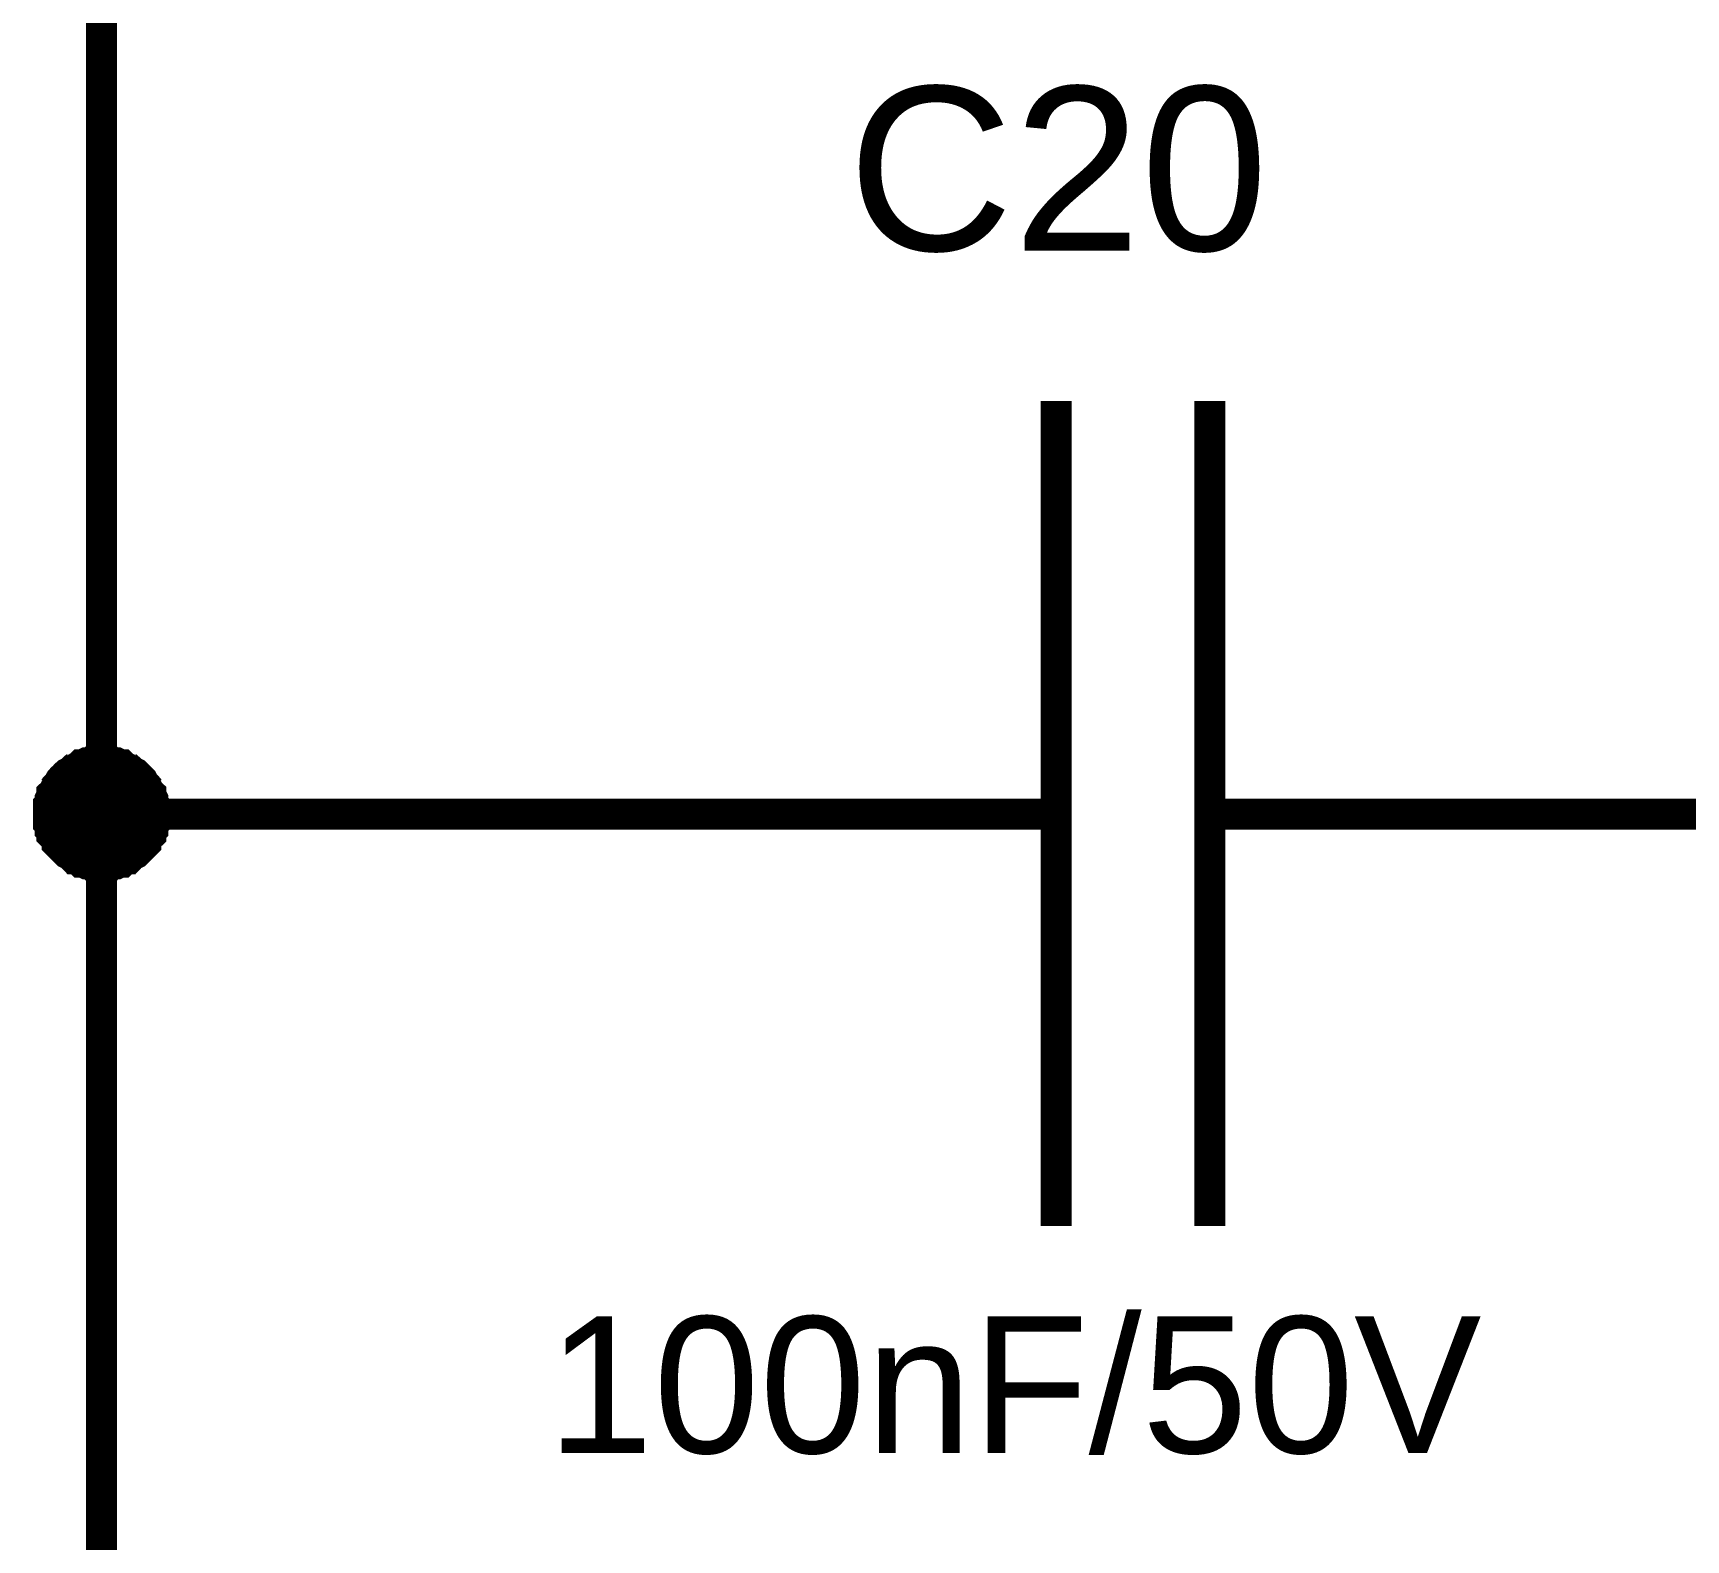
# Model space of a CAD drawing. Header units: millimetres. Extents: x -2024 to 917, y -725 to 13.
# Drawn here: x -1517.27 to -1501.25, y -303.71 to -289.1 of the extents above; entities that cross this region are included whole.
import ezdxf

# ---------------------------------------------------------------- set-up
doc = ezdxf.new("R2010")
doc.units = ezdxf.units.MM
doc.styles.get("Standard").update_dxf_attribs({"font": 'arial.ttf'})

msp = doc.modelspace()

# ---------------------------------------------------------------- linework, layer by layer
at = {"color": 7}
for points, const_width in [([(-1489.117, -329.164), (-1499.114, -329.164), (-1516.608, -329.164), (-1516.608, -309.177), (-1516.608, -296.675), (-1516.608, -281.673), (-1510.352, -281.673)], 0.3), ([(-1507.356, -292.668), (-1507.356, -300.666)], 0.3), ([(-1505.866, -292.668), (-1505.866, -300.666)], 0.3), ([(-1517.121, -296.675), (-1517.121, -296.642), (-1517.121, -296.625), (-1517.121, -296.592), (-1517.105, -296.576), (-1517.105, -296.543), (-1517.105, -296.526), (-1517.088, -296.493), (-1517.088, -296.476), (-1517.071, -296.46), (-1517.055, -296.427), (-1517.038, -296.41), (-1517.038, -296.394), (-1517.022, -296.377), (-1517.005, -296.344), (-1516.989, -296.327), (-1516.972, -296.311), (-1516.956, -296.294), (-1516.939, -296.278), (-1516.906, -296.261), (-1516.889, -296.245), (-1516.873, -296.245), (-1516.856, -296.228), (-1516.823, -296.211), (-1516.807, -296.195), (-1516.79, -296.195), (-1516.757, -296.178), (-1516.74, -296.178), (-1516.707, -296.178), (-1516.691, -296.162), (-1516.658, -296.162), (-1516.641, -296.162), (-1516.608, -296.162)], 0.3), ([(-1517.121, -296.675), (-1517.121, -296.642), (-1517.121, -296.625), (-1517.121, -296.592), (-1517.105, -296.576), (-1517.105, -296.543), (-1517.105, -296.526), (-1517.088, -296.493), (-1517.088, -296.476), (-1517.071, -296.46), (-1517.055, -296.427), (-1517.038, -296.41), (-1517.038, -296.394), (-1517.022, -296.377), (-1517.005, -296.344), (-1516.989, -296.327), (-1516.972, -296.311), (-1516.956, -296.294), (-1516.939, -296.278), (-1516.906, -296.261), (-1516.889, -296.245), (-1516.873, -296.245), (-1516.856, -296.228), (-1516.823, -296.211), (-1516.807, -296.195), (-1516.79, -296.195), (-1516.757, -296.178), (-1516.74, -296.178), (-1516.707, -296.178), (-1516.691, -296.162), (-1516.658, -296.162), (-1516.641, -296.162), (-1516.608, -296.162)], 0.3), ([(-1517.121, -296.675), (-1517.121, -296.642), (-1517.121, -296.625), (-1517.121, -296.592), (-1517.105, -296.576), (-1517.105, -296.543), (-1517.105, -296.526), (-1517.088, -296.493), (-1517.088, -296.476), (-1517.071, -296.46), (-1517.055, -296.427), (-1517.038, -296.41), (-1517.038, -296.394), (-1517.022, -296.377), (-1517.005, -296.344), (-1516.989, -296.327), (-1516.972, -296.311), (-1516.956, -296.294), (-1516.939, -296.278), (-1516.906, -296.261), (-1516.889, -296.245), (-1516.873, -296.245), (-1516.856, -296.228), (-1516.823, -296.211), (-1516.807, -296.195), (-1516.79, -296.195), (-1516.757, -296.178), (-1516.74, -296.178), (-1516.707, -296.178), (-1516.691, -296.162), (-1516.658, -296.162), (-1516.641, -296.162), (-1516.608, -296.162)], 0.3), ([(-1517.121, -296.675), (-1517.121, -296.642), (-1517.121, -296.625), (-1517.121, -296.592), (-1517.105, -296.576), (-1517.105, -296.543), (-1517.105, -296.526), (-1517.088, -296.493), (-1517.088, -296.476), (-1517.071, -296.46), (-1517.055, -296.427), (-1517.038, -296.41), (-1517.038, -296.394), (-1517.022, -296.377), (-1517.005, -296.344), (-1516.989, -296.327), (-1516.972, -296.311), (-1516.956, -296.294), (-1516.939, -296.278), (-1516.906, -296.261), (-1516.889, -296.245), (-1516.873, -296.245), (-1516.856, -296.228), (-1516.823, -296.211), (-1516.807, -296.195), (-1516.79, -296.195), (-1516.757, -296.178), (-1516.74, -296.178), (-1516.707, -296.178), (-1516.691, -296.162), (-1516.658, -296.162), (-1516.641, -296.162), (-1516.608, -296.162)], 0.3), ([(-1516.608, -296.162), (-1516.608, -296.162)], 0.3), ([(-1516.608, -296.162), (-1516.575, -296.162), (-1516.558, -296.162), (-1516.525, -296.162), (-1516.509, -296.178), (-1516.476, -296.178), (-1516.459, -296.178), (-1516.426, -296.195), (-1516.409, -296.195), (-1516.393, -296.211), (-1516.36, -296.228), (-1516.343, -296.245), (-1516.327, -296.245), (-1516.31, -296.261), (-1516.277, -296.278), (-1516.26, -296.294), (-1516.244, -296.311), (-1516.227, -296.327), (-1516.211, -296.344), (-1516.194, -296.377), (-1516.178, -296.394), (-1516.178, -296.41), (-1516.161, -296.427), (-1516.145, -296.46), (-1516.128, -296.476), (-1516.128, -296.493), (-1516.111, -296.526), (-1516.111, -296.543), (-1516.111, -296.576), (-1516.095, -296.592), (-1516.095, -296.625), (-1516.095, -296.642), (-1516.095, -296.675)], 0.3), ([(-1516.608, -296.162), (-1516.608, -296.162)], 0.3), ([(-1516.608, -296.162), (-1516.575, -296.162), (-1516.558, -296.162), (-1516.525, -296.162), (-1516.509, -296.178), (-1516.476, -296.178), (-1516.459, -296.178), (-1516.426, -296.195), (-1516.409, -296.195), (-1516.393, -296.211), (-1516.36, -296.228), (-1516.343, -296.245), (-1516.327, -296.245), (-1516.31, -296.261), (-1516.277, -296.278), (-1516.26, -296.294), (-1516.244, -296.311), (-1516.227, -296.327), (-1516.211, -296.344), (-1516.194, -296.377), (-1516.178, -296.394), (-1516.178, -296.41), (-1516.161, -296.427), (-1516.145, -296.46), (-1516.128, -296.476), (-1516.128, -296.493), (-1516.111, -296.526), (-1516.111, -296.543), (-1516.111, -296.576), (-1516.095, -296.592), (-1516.095, -296.625), (-1516.095, -296.642), (-1516.095, -296.675)], 0.3), ([(-1516.608, -296.162), (-1516.608, -296.162)], 0.3), ([(-1516.608, -296.162), (-1516.575, -296.162), (-1516.558, -296.162), (-1516.525, -296.162), (-1516.509, -296.178), (-1516.476, -296.178), (-1516.459, -296.178), (-1516.426, -296.195), (-1516.409, -296.195), (-1516.393, -296.211), (-1516.36, -296.228), (-1516.343, -296.245), (-1516.327, -296.245), (-1516.31, -296.261), (-1516.277, -296.278), (-1516.26, -296.294), (-1516.244, -296.311), (-1516.227, -296.327), (-1516.211, -296.344), (-1516.194, -296.377), (-1516.178, -296.394), (-1516.178, -296.41), (-1516.161, -296.427), (-1516.145, -296.46), (-1516.128, -296.476), (-1516.128, -296.493), (-1516.111, -296.526), (-1516.111, -296.543), (-1516.111, -296.576), (-1516.095, -296.592), (-1516.095, -296.625), (-1516.095, -296.642), (-1516.095, -296.675)], 0.3), ([(-1516.608, -296.162), (-1516.608, -296.162)], 0.3), ([(-1516.608, -296.162), (-1516.575, -296.162), (-1516.558, -296.162), (-1516.525, -296.162), (-1516.509, -296.178), (-1516.476, -296.178), (-1516.459, -296.178), (-1516.426, -296.195), (-1516.409, -296.195), (-1516.393, -296.211), (-1516.36, -296.228), (-1516.343, -296.245), (-1516.327, -296.245), (-1516.31, -296.261), (-1516.277, -296.278), (-1516.26, -296.294), (-1516.244, -296.311), (-1516.227, -296.327), (-1516.211, -296.344), (-1516.194, -296.377), (-1516.178, -296.394), (-1516.178, -296.41), (-1516.161, -296.427), (-1516.145, -296.46), (-1516.128, -296.476), (-1516.128, -296.493), (-1516.111, -296.526), (-1516.111, -296.543), (-1516.111, -296.576), (-1516.095, -296.592), (-1516.095, -296.625), (-1516.095, -296.642), (-1516.095, -296.675)], 0.3), ([(-1517.121, -296.675), (-1517.121, -296.642), (-1517.121, -296.625), (-1517.121, -296.592), (-1517.105, -296.576), (-1517.105, -296.543), (-1517.105, -296.526), (-1517.088, -296.493), (-1517.088, -296.476), (-1517.071, -296.46), (-1517.055, -296.427), (-1517.038, -296.41), (-1517.038, -296.394), (-1517.022, -296.377), (-1517.005, -296.344), (-1516.989, -296.327), (-1516.972, -296.311), (-1516.956, -296.294), (-1516.939, -296.278), (-1516.906, -296.261), (-1516.889, -296.245), (-1516.873, -296.245), (-1516.856, -296.228), (-1516.823, -296.211), (-1516.807, -296.195), (-1516.79, -296.195), (-1516.757, -296.178), (-1516.74, -296.178), (-1516.707, -296.178), (-1516.691, -296.162), (-1516.658, -296.162), (-1516.641, -296.162), (-1516.608, -296.162)], 0.0991), ([(-1517.121, -296.675), (-1517.121, -296.642), (-1517.121, -296.625), (-1517.121, -296.592), (-1517.105, -296.576), (-1517.105, -296.543), (-1517.105, -296.526), (-1517.088, -296.493), (-1517.088, -296.476), (-1517.071, -296.46), (-1517.055, -296.427), (-1517.038, -296.41), (-1517.038, -296.394), (-1517.022, -296.377), (-1517.005, -296.344), (-1516.989, -296.327), (-1516.972, -296.311), (-1516.956, -296.294), (-1516.939, -296.278), (-1516.906, -296.261), (-1516.889, -296.245), (-1516.873, -296.245), (-1516.856, -296.228), (-1516.823, -296.211), (-1516.807, -296.195), (-1516.79, -296.195), (-1516.757, -296.178), (-1516.74, -296.178), (-1516.707, -296.178), (-1516.691, -296.162), (-1516.658, -296.162), (-1516.641, -296.162), (-1516.608, -296.162)], 0.0991), ([(-1517.121, -296.675), (-1517.121, -296.642), (-1517.121, -296.625), (-1517.121, -296.592), (-1517.105, -296.576), (-1517.105, -296.543), (-1517.105, -296.526), (-1517.088, -296.493), (-1517.088, -296.476), (-1517.071, -296.46), (-1517.055, -296.427), (-1517.038, -296.41), (-1517.038, -296.394), (-1517.022, -296.377), (-1517.005, -296.344), (-1516.989, -296.327), (-1516.972, -296.311), (-1516.956, -296.294), (-1516.939, -296.278), (-1516.906, -296.261), (-1516.889, -296.245), (-1516.873, -296.245), (-1516.856, -296.228), (-1516.823, -296.211), (-1516.807, -296.195), (-1516.79, -296.195), (-1516.757, -296.178), (-1516.74, -296.178), (-1516.707, -296.178), (-1516.691, -296.162), (-1516.658, -296.162), (-1516.641, -296.162), (-1516.608, -296.162)], 0.0991), ([(-1517.121, -296.675), (-1517.121, -296.642), (-1517.121, -296.625), (-1517.121, -296.592), (-1517.105, -296.576), (-1517.105, -296.543), (-1517.105, -296.526), (-1517.088, -296.493), (-1517.088, -296.476), (-1517.071, -296.46), (-1517.055, -296.427), (-1517.038, -296.41), (-1517.038, -296.394), (-1517.022, -296.377), (-1517.005, -296.344), (-1516.989, -296.327), (-1516.972, -296.311), (-1516.956, -296.294), (-1516.939, -296.278), (-1516.906, -296.261), (-1516.889, -296.245), (-1516.873, -296.245), (-1516.856, -296.228), (-1516.823, -296.211), (-1516.807, -296.195), (-1516.79, -296.195), (-1516.757, -296.178), (-1516.74, -296.178), (-1516.707, -296.178), (-1516.691, -296.162), (-1516.658, -296.162), (-1516.641, -296.162), (-1516.608, -296.162)], 0.0991), ([(-1516.608, -296.162), (-1516.608, -296.162)], 0.0991), ([(-1516.608, -296.162), (-1516.575, -296.162), (-1516.558, -296.162), (-1516.525, -296.162), (-1516.509, -296.178), (-1516.476, -296.178), (-1516.459, -296.178), (-1516.426, -296.195), (-1516.409, -296.195), (-1516.393, -296.211), (-1516.36, -296.228), (-1516.343, -296.245), (-1516.327, -296.245), (-1516.31, -296.261), (-1516.277, -296.278), (-1516.26, -296.294), (-1516.244, -296.311), (-1516.227, -296.327), (-1516.211, -296.344), (-1516.194, -296.377), (-1516.178, -296.394), (-1516.178, -296.41), (-1516.161, -296.427), (-1516.145, -296.46), (-1516.128, -296.476), (-1516.128, -296.493), (-1516.111, -296.526), (-1516.111, -296.543), (-1516.111, -296.576), (-1516.095, -296.592), (-1516.095, -296.625), (-1516.095, -296.642), (-1516.095, -296.675)], 0.0991), ([(-1516.608, -296.162), (-1516.608, -296.162)], 0.0991), ([(-1516.608, -296.162), (-1516.575, -296.162), (-1516.558, -296.162), (-1516.525, -296.162), (-1516.509, -296.178), (-1516.476, -296.178), (-1516.459, -296.178), (-1516.426, -296.195), (-1516.409, -296.195), (-1516.393, -296.211), (-1516.36, -296.228), (-1516.343, -296.245), (-1516.327, -296.245), (-1516.31, -296.261), (-1516.277, -296.278), (-1516.26, -296.294), (-1516.244, -296.311), (-1516.227, -296.327), (-1516.211, -296.344), (-1516.194, -296.377), (-1516.178, -296.394), (-1516.178, -296.41), (-1516.161, -296.427), (-1516.145, -296.46), (-1516.128, -296.476), (-1516.128, -296.493), (-1516.111, -296.526), (-1516.111, -296.543), (-1516.111, -296.576), (-1516.095, -296.592), (-1516.095, -296.625), (-1516.095, -296.642), (-1516.095, -296.675)], 0.0991), ([(-1516.608, -296.162), (-1516.608, -296.162)], 0.0991), ([(-1516.608, -296.162), (-1516.575, -296.162), (-1516.558, -296.162), (-1516.525, -296.162), (-1516.509, -296.178), (-1516.476, -296.178), (-1516.459, -296.178), (-1516.426, -296.195), (-1516.409, -296.195), (-1516.393, -296.211), (-1516.36, -296.228), (-1516.343, -296.245), (-1516.327, -296.245), (-1516.31, -296.261), (-1516.277, -296.278), (-1516.26, -296.294), (-1516.244, -296.311), (-1516.227, -296.327), (-1516.211, -296.344), (-1516.194, -296.377), (-1516.178, -296.394), (-1516.178, -296.41), (-1516.161, -296.427), (-1516.145, -296.46), (-1516.128, -296.476), (-1516.128, -296.493), (-1516.111, -296.526), (-1516.111, -296.543), (-1516.111, -296.576), (-1516.095, -296.592), (-1516.095, -296.625), (-1516.095, -296.642), (-1516.095, -296.675)], 0.0991), ([(-1516.608, -296.162), (-1516.608, -296.162)], 0.0991), ([(-1516.608, -296.162), (-1516.575, -296.162), (-1516.558, -296.162), (-1516.525, -296.162), (-1516.509, -296.178), (-1516.476, -296.178), (-1516.459, -296.178), (-1516.426, -296.195), (-1516.409, -296.195), (-1516.393, -296.211), (-1516.36, -296.228), (-1516.343, -296.245), (-1516.327, -296.245), (-1516.31, -296.261), (-1516.277, -296.278), (-1516.26, -296.294), (-1516.244, -296.311), (-1516.227, -296.327), (-1516.211, -296.344), (-1516.194, -296.377), (-1516.178, -296.394), (-1516.178, -296.41), (-1516.161, -296.427), (-1516.145, -296.46), (-1516.128, -296.476), (-1516.128, -296.493), (-1516.111, -296.526), (-1516.111, -296.543), (-1516.111, -296.576), (-1516.095, -296.592), (-1516.095, -296.625), (-1516.095, -296.642), (-1516.095, -296.675)], 0.0991), ([(-1516.608, -297.172), (-1516.641, -297.172), (-1516.658, -297.172), (-1516.691, -297.172), (-1516.707, -297.155), (-1516.74, -297.155), (-1516.757, -297.155), (-1516.79, -297.139), (-1516.807, -297.139), (-1516.823, -297.122), (-1516.856, -297.106), (-1516.873, -297.106), (-1516.889, -297.089), (-1516.906, -297.072), (-1516.939, -297.056), (-1516.956, -297.039), (-1516.972, -297.023), (-1516.989, -297.006), (-1517.005, -296.99), (-1517.022, -296.973), (-1517.038, -296.957), (-1517.038, -296.94), (-1517.055, -296.907), (-1517.071, -296.89), (-1517.088, -296.874), (-1517.088, -296.841), (-1517.105, -296.824), (-1517.105, -296.808), (-1517.105, -296.774), (-1517.121, -296.758), (-1517.121, -296.725), (-1517.121, -296.708), (-1517.121, -296.675)], 0.3), ([(-1517.121, -296.675), (-1517.121, -296.675)], 0.3), ([(-1516.608, -297.172), (-1516.641, -297.172), (-1516.658, -297.172), (-1516.691, -297.172), (-1516.707, -297.155), (-1516.74, -297.155), (-1516.757, -297.155), (-1516.79, -297.139), (-1516.807, -297.139), (-1516.823, -297.122), (-1516.856, -297.106), (-1516.873, -297.106), (-1516.889, -297.089), (-1516.906, -297.072), (-1516.939, -297.056), (-1516.956, -297.039), (-1516.972, -297.023), (-1516.989, -297.006), (-1517.005, -296.99), (-1517.022, -296.973), (-1517.038, -296.957), (-1517.038, -296.94), (-1517.055, -296.907), (-1517.071, -296.89), (-1517.088, -296.874), (-1517.088, -296.841), (-1517.105, -296.824), (-1517.105, -296.808), (-1517.105, -296.774), (-1517.121, -296.758), (-1517.121, -296.725), (-1517.121, -296.708), (-1517.121, -296.675)], 0.3), ([(-1517.121, -296.675), (-1517.121, -296.675)], 0.3), ([(-1516.608, -297.172), (-1516.641, -297.172), (-1516.658, -297.172), (-1516.691, -297.172), (-1516.707, -297.155), (-1516.74, -297.155), (-1516.757, -297.155), (-1516.79, -297.139), (-1516.807, -297.139), (-1516.823, -297.122), (-1516.856, -297.106), (-1516.873, -297.106), (-1516.889, -297.089), (-1516.906, -297.072), (-1516.939, -297.056), (-1516.956, -297.039), (-1516.972, -297.023), (-1516.989, -297.006), (-1517.005, -296.99), (-1517.022, -296.973), (-1517.038, -296.957), (-1517.038, -296.94), (-1517.055, -296.907), (-1517.071, -296.89), (-1517.088, -296.874), (-1517.088, -296.841), (-1517.105, -296.824), (-1517.105, -296.808), (-1517.105, -296.774), (-1517.121, -296.758), (-1517.121, -296.725), (-1517.121, -296.708), (-1517.121, -296.675)], 0.3), ([(-1517.121, -296.675), (-1517.121, -296.675)], 0.3), ([(-1516.608, -297.172), (-1516.641, -297.172), (-1516.658, -297.172), (-1516.691, -297.172), (-1516.707, -297.155), (-1516.74, -297.155), (-1516.757, -297.155), (-1516.79, -297.139), (-1516.807, -297.139), (-1516.823, -297.122), (-1516.856, -297.106), (-1516.873, -297.106), (-1516.889, -297.089), (-1516.906, -297.072), (-1516.939, -297.056), (-1516.956, -297.039), (-1516.972, -297.023), (-1516.989, -297.006), (-1517.005, -296.99), (-1517.022, -296.973), (-1517.038, -296.957), (-1517.038, -296.94), (-1517.055, -296.907), (-1517.071, -296.89), (-1517.088, -296.874), (-1517.088, -296.841), (-1517.105, -296.824), (-1517.105, -296.808), (-1517.105, -296.774), (-1517.121, -296.758), (-1517.121, -296.725), (-1517.121, -296.708), (-1517.121, -296.675)], 0.3), ([(-1517.121, -296.675), (-1517.121, -296.675)], 0.3), ([(-1516.608, -297.172), (-1516.641, -297.172), (-1516.658, -297.172), (-1516.691, -297.172), (-1516.707, -297.155), (-1516.74, -297.155), (-1516.757, -297.155), (-1516.79, -297.139), (-1516.807, -297.139), (-1516.823, -297.122), (-1516.856, -297.106), (-1516.873, -297.106), (-1516.889, -297.089), (-1516.906, -297.072), (-1516.939, -297.056), (-1516.956, -297.039), (-1516.972, -297.023), (-1516.989, -297.006), (-1517.005, -296.99), (-1517.022, -296.973), (-1517.038, -296.957), (-1517.038, -296.94), (-1517.055, -296.907), (-1517.071, -296.89), (-1517.088, -296.874), (-1517.088, -296.841), (-1517.105, -296.824), (-1517.105, -296.808), (-1517.105, -296.774), (-1517.121, -296.758), (-1517.121, -296.725), (-1517.121, -296.708), (-1517.121, -296.675)], 0.0991), ([(-1517.121, -296.675), (-1517.121, -296.675)], 0.0991), ([(-1516.608, -297.172), (-1516.641, -297.172), (-1516.658, -297.172), (-1516.691, -297.172), (-1516.707, -297.155), (-1516.74, -297.155), (-1516.757, -297.155), (-1516.79, -297.139), (-1516.807, -297.139), (-1516.823, -297.122), (-1516.856, -297.106), (-1516.873, -297.106), (-1516.889, -297.089), (-1516.906, -297.072), (-1516.939, -297.056), (-1516.956, -297.039), (-1516.972, -297.023), (-1516.989, -297.006), (-1517.005, -296.99), (-1517.022, -296.973), (-1517.038, -296.957), (-1517.038, -296.94), (-1517.055, -296.907), (-1517.071, -296.89), (-1517.088, -296.874), (-1517.088, -296.841), (-1517.105, -296.824), (-1517.105, -296.808), (-1517.105, -296.774), (-1517.121, -296.758), (-1517.121, -296.725), (-1517.121, -296.708), (-1517.121, -296.675)], 0.0991), ([(-1517.121, -296.675), (-1517.121, -296.675)], 0.0991), ([(-1516.608, -297.172), (-1516.641, -297.172), (-1516.658, -297.172), (-1516.691, -297.172), (-1516.707, -297.155), (-1516.74, -297.155), (-1516.757, -297.155), (-1516.79, -297.139), (-1516.807, -297.139), (-1516.823, -297.122), (-1516.856, -297.106), (-1516.873, -297.106), (-1516.889, -297.089), (-1516.906, -297.072), (-1516.939, -297.056), (-1516.956, -297.039), (-1516.972, -297.023), (-1516.989, -297.006), (-1517.005, -296.99), (-1517.022, -296.973), (-1517.038, -296.957), (-1517.038, -296.94), (-1517.055, -296.907), (-1517.071, -296.89), (-1517.088, -296.874), (-1517.088, -296.841), (-1517.105, -296.824), (-1517.105, -296.808), (-1517.105, -296.774), (-1517.121, -296.758), (-1517.121, -296.725), (-1517.121, -296.708), (-1517.121, -296.675)], 0.0991), ([(-1517.121, -296.675), (-1517.121, -296.675)], 0.0991), ([(-1516.608, -297.172), (-1516.641, -297.172), (-1516.658, -297.172), (-1516.691, -297.172), (-1516.707, -297.155), (-1516.74, -297.155), (-1516.757, -297.155), (-1516.79, -297.139), (-1516.807, -297.139), (-1516.823, -297.122), (-1516.856, -297.106), (-1516.873, -297.106), (-1516.889, -297.089), (-1516.906, -297.072), (-1516.939, -297.056), (-1516.956, -297.039), (-1516.972, -297.023), (-1516.989, -297.006), (-1517.005, -296.99), (-1517.022, -296.973), (-1517.038, -296.957), (-1517.038, -296.94), (-1517.055, -296.907), (-1517.071, -296.89), (-1517.088, -296.874), (-1517.088, -296.841), (-1517.105, -296.824), (-1517.105, -296.808), (-1517.105, -296.774), (-1517.121, -296.758), (-1517.121, -296.725), (-1517.121, -296.708), (-1517.121, -296.675)], 0.0991), ([(-1517.121, -296.675), (-1517.121, -296.675)], 0.0991), ([(-1510.352, -296.675), (-1516.608, -296.675)], 0.3), ([(-1516.095, -296.675), (-1516.095, -296.708), (-1516.095, -296.725), (-1516.095, -296.758), (-1516.111, -296.774), (-1516.111, -296.808), (-1516.111, -296.824), (-1516.128, -296.841), (-1516.128, -296.874), (-1516.145, -296.89), (-1516.161, -296.907), (-1516.178, -296.94), (-1516.178, -296.957), (-1516.194, -296.973), (-1516.211, -296.99), (-1516.227, -297.006), (-1516.244, -297.023), (-1516.26, -297.039), (-1516.277, -297.056), (-1516.31, -297.072), (-1516.327, -297.089), (-1516.343, -297.106), (-1516.36, -297.106), (-1516.393, -297.122), (-1516.409, -297.139), (-1516.426, -297.139), (-1516.459, -297.155), (-1516.476, -297.155), (-1516.509, -297.155), (-1516.525, -297.172), (-1516.558, -297.172), (-1516.575, -297.172), (-1516.608, -297.172)], 0.3), ([(-1516.095, -296.675), (-1516.095, -296.708), (-1516.095, -296.725), (-1516.095, -296.758), (-1516.111, -296.774), (-1516.111, -296.808), (-1516.111, -296.824), (-1516.128, -296.841), (-1516.128, -296.874), (-1516.145, -296.89), (-1516.161, -296.907), (-1516.178, -296.94), (-1516.178, -296.957), (-1516.194, -296.973), (-1516.211, -296.99), (-1516.227, -297.006), (-1516.244, -297.023), (-1516.26, -297.039), (-1516.277, -297.056), (-1516.31, -297.072), (-1516.327, -297.089), (-1516.343, -297.106), (-1516.36, -297.106), (-1516.393, -297.122), (-1516.409, -297.139), (-1516.426, -297.139), (-1516.459, -297.155), (-1516.476, -297.155), (-1516.509, -297.155), (-1516.525, -297.172), (-1516.558, -297.172), (-1516.575, -297.172), (-1516.608, -297.172)], 0.3), ([(-1516.095, -296.675), (-1516.095, -296.708), (-1516.095, -296.725), (-1516.095, -296.758), (-1516.111, -296.774), (-1516.111, -296.808), (-1516.111, -296.824), (-1516.128, -296.841), (-1516.128, -296.874), (-1516.145, -296.89), (-1516.161, -296.907), (-1516.178, -296.94), (-1516.178, -296.957), (-1516.194, -296.973), (-1516.211, -296.99), (-1516.227, -297.006), (-1516.244, -297.023), (-1516.26, -297.039), (-1516.277, -297.056), (-1516.31, -297.072), (-1516.327, -297.089), (-1516.343, -297.106), (-1516.36, -297.106), (-1516.393, -297.122), (-1516.409, -297.139), (-1516.426, -297.139), (-1516.459, -297.155), (-1516.476, -297.155), (-1516.509, -297.155), (-1516.525, -297.172), (-1516.558, -297.172), (-1516.575, -297.172), (-1516.608, -297.172)], 0.3), ([(-1516.095, -296.675), (-1516.095, -296.708), (-1516.095, -296.725), (-1516.095, -296.758), (-1516.111, -296.774), (-1516.111, -296.808), (-1516.111, -296.824), (-1516.128, -296.841), (-1516.128, -296.874), (-1516.145, -296.89), (-1516.161, -296.907), (-1516.178, -296.94), (-1516.178, -296.957), (-1516.194, -296.973), (-1516.211, -296.99), (-1516.227, -297.006), (-1516.244, -297.023), (-1516.26, -297.039), (-1516.277, -297.056), (-1516.31, -297.072), (-1516.327, -297.089), (-1516.343, -297.106), (-1516.36, -297.106), (-1516.393, -297.122), (-1516.409, -297.139), (-1516.426, -297.139), (-1516.459, -297.155), (-1516.476, -297.155), (-1516.509, -297.155), (-1516.525, -297.172), (-1516.558, -297.172), (-1516.575, -297.172), (-1516.608, -297.172)], 0.3), ([(-1516.095, -296.675), (-1516.095, -296.708), (-1516.095, -296.725), (-1516.095, -296.758), (-1516.111, -296.774), (-1516.111, -296.808), (-1516.111, -296.824), (-1516.128, -296.841), (-1516.128, -296.874), (-1516.145, -296.89), (-1516.161, -296.907), (-1516.178, -296.94), (-1516.178, -296.957), (-1516.194, -296.973), (-1516.211, -296.99), (-1516.227, -297.006), (-1516.244, -297.023), (-1516.26, -297.039), (-1516.277, -297.056), (-1516.31, -297.072), (-1516.327, -297.089), (-1516.343, -297.106), (-1516.36, -297.106), (-1516.393, -297.122), (-1516.409, -297.139), (-1516.426, -297.139), (-1516.459, -297.155), (-1516.476, -297.155), (-1516.509, -297.155), (-1516.525, -297.172), (-1516.558, -297.172), (-1516.575, -297.172), (-1516.608, -297.172)], 0.0991), ([(-1516.095, -296.675), (-1516.095, -296.708), (-1516.095, -296.725), (-1516.095, -296.758), (-1516.111, -296.774), (-1516.111, -296.808), (-1516.111, -296.824), (-1516.128, -296.841), (-1516.128, -296.874), (-1516.145, -296.89), (-1516.161, -296.907), (-1516.178, -296.94), (-1516.178, -296.957), (-1516.194, -296.973), (-1516.211, -296.99), (-1516.227, -297.006), (-1516.244, -297.023), (-1516.26, -297.039), (-1516.277, -297.056), (-1516.31, -297.072), (-1516.327, -297.089), (-1516.343, -297.106), (-1516.36, -297.106), (-1516.393, -297.122), (-1516.409, -297.139), (-1516.426, -297.139), (-1516.459, -297.155), (-1516.476, -297.155), (-1516.509, -297.155), (-1516.525, -297.172), (-1516.558, -297.172), (-1516.575, -297.172), (-1516.608, -297.172)], 0.0991), ([(-1516.095, -296.675), (-1516.095, -296.708), (-1516.095, -296.725), (-1516.095, -296.758), (-1516.111, -296.774), (-1516.111, -296.808), (-1516.111, -296.824), (-1516.128, -296.841), (-1516.128, -296.874), (-1516.145, -296.89), (-1516.161, -296.907), (-1516.178, -296.94), (-1516.178, -296.957), (-1516.194, -296.973), (-1516.211, -296.99), (-1516.227, -297.006), (-1516.244, -297.023), (-1516.26, -297.039), (-1516.277, -297.056), (-1516.31, -297.072), (-1516.327, -297.089), (-1516.343, -297.106), (-1516.36, -297.106), (-1516.393, -297.122), (-1516.409, -297.139), (-1516.426, -297.139), (-1516.459, -297.155), (-1516.476, -297.155), (-1516.509, -297.155), (-1516.525, -297.172), (-1516.558, -297.172), (-1516.575, -297.172), (-1516.608, -297.172)], 0.0991), ([(-1516.095, -296.675), (-1516.095, -296.708), (-1516.095, -296.725), (-1516.095, -296.758), (-1516.111, -296.774), (-1516.111, -296.808), (-1516.111, -296.824), (-1516.128, -296.841), (-1516.128, -296.874), (-1516.145, -296.89), (-1516.161, -296.907), (-1516.178, -296.94), (-1516.178, -296.957), (-1516.194, -296.973), (-1516.211, -296.99), (-1516.227, -297.006), (-1516.244, -297.023), (-1516.26, -297.039), (-1516.277, -297.056), (-1516.31, -297.072), (-1516.327, -297.089), (-1516.343, -297.106), (-1516.36, -297.106), (-1516.393, -297.122), (-1516.409, -297.139), (-1516.426, -297.139), (-1516.459, -297.155), (-1516.476, -297.155), (-1516.509, -297.155), (-1516.525, -297.172), (-1516.558, -297.172), (-1516.575, -297.172), (-1516.608, -297.172)], 0.0991), ([(-1516.095, -296.675), (-1516.095, -296.675), (-1516.095, -296.675), (-1516.095, -296.675), (-1516.095, -296.675), (-1516.095, -296.675), (-1516.095, -296.675), (-1516.095, -296.675), (-1516.095, -296.675), (-1516.095, -296.675), (-1516.095, -296.675), (-1516.095, -296.675), (-1516.095, -296.675), (-1516.095, -296.675), (-1516.095, -296.675), (-1516.095, -296.675), (-1516.095, -296.675), (-1516.095, -296.675), (-1516.095, -296.675), (-1516.095, -296.675), (-1516.095, -296.675), (-1516.095, -296.675), (-1516.095, -296.675), (-1516.095, -296.675), (-1516.095, -296.675), (-1516.095, -296.675), (-1516.095, -296.675), (-1516.095, -296.675), (-1516.095, -296.675), (-1516.095, -296.675), (-1516.095, -296.675), (-1516.095, -296.675), (-1516.095, -296.675)], 0.3), ([(-1516.095, -296.675), (-1516.095, -296.675)], 0.3), ([(-1516.095, -296.675), (-1516.095, -296.675), (-1516.095, -296.675), (-1516.095, -296.675), (-1516.095, -296.675), (-1516.095, -296.675), (-1516.095, -296.675), (-1516.095, -296.675), (-1516.095, -296.675), (-1516.095, -296.675), (-1516.095, -296.675), (-1516.095, -296.675), (-1516.095, -296.675), (-1516.095, -296.675), (-1516.095, -296.675), (-1516.095, -296.675), (-1516.095, -296.675), (-1516.095, -296.675), (-1516.095, -296.675), (-1516.095, -296.675), (-1516.095, -296.675), (-1516.095, -296.675), (-1516.095, -296.675), (-1516.095, -296.675), (-1516.095, -296.675), (-1516.095, -296.675), (-1516.095, -296.675), (-1516.095, -296.675), (-1516.095, -296.675), (-1516.095, -296.675), (-1516.095, -296.675), (-1516.095, -296.675), (-1516.095, -296.675)], 0.3), ([(-1516.095, -296.675), (-1516.095, -296.675)], 0.3), ([(-1516.095, -296.675), (-1516.095, -296.675), (-1516.095, -296.675), (-1516.095, -296.675), (-1516.095, -296.675), (-1516.095, -296.675), (-1516.095, -296.675), (-1516.095, -296.675), (-1516.095, -296.675), (-1516.095, -296.675), (-1516.095, -296.675), (-1516.095, -296.675), (-1516.095, -296.675), (-1516.095, -296.675), (-1516.095, -296.675), (-1516.095, -296.675), (-1516.095, -296.675), (-1516.095, -296.675), (-1516.095, -296.675), (-1516.095, -296.675), (-1516.095, -296.675), (-1516.095, -296.675), (-1516.095, -296.675), (-1516.095, -296.675), (-1516.095, -296.675), (-1516.095, -296.675), (-1516.095, -296.675), (-1516.095, -296.675), (-1516.095, -296.675), (-1516.095, -296.675), (-1516.095, -296.675), (-1516.095, -296.675), (-1516.095, -296.675)], 0.3), ([(-1516.095, -296.675), (-1516.095, -296.675)], 0.3), ([(-1516.095, -296.675), (-1516.095, -296.675), (-1516.095, -296.675), (-1516.095, -296.675), (-1516.095, -296.675), (-1516.095, -296.675), (-1516.095, -296.675), (-1516.095, -296.675), (-1516.095, -296.675), (-1516.095, -296.675), (-1516.095, -296.675), (-1516.095, -296.675), (-1516.095, -296.675), (-1516.095, -296.675), (-1516.095, -296.675), (-1516.095, -296.675), (-1516.095, -296.675), (-1516.095, -296.675), (-1516.095, -296.675), (-1516.095, -296.675), (-1516.095, -296.675), (-1516.095, -296.675), (-1516.095, -296.675), (-1516.095, -296.675), (-1516.095, -296.675), (-1516.095, -296.675), (-1516.095, -296.675), (-1516.095, -296.675), (-1516.095, -296.675), (-1516.095, -296.675), (-1516.095, -296.675), (-1516.095, -296.675), (-1516.095, -296.675)], 0.3), ([(-1516.095, -296.675), (-1516.095, -296.675)], 0.3), ([(-1516.095, -296.675), (-1516.095, -296.675), (-1516.095, -296.675), (-1516.095, -296.675), (-1516.095, -296.675), (-1516.095, -296.675), (-1516.095, -296.675), (-1516.095, -296.675), (-1516.095, -296.675), (-1516.095, -296.675), (-1516.095, -296.675), (-1516.095, -296.675), (-1516.095, -296.675), (-1516.095, -296.675), (-1516.095, -296.675), (-1516.095, -296.675), (-1516.095, -296.675), (-1516.095, -296.675), (-1516.095, -296.675), (-1516.095, -296.675), (-1516.095, -296.675), (-1516.095, -296.675), (-1516.095, -296.675), (-1516.095, -296.675), (-1516.095, -296.675), (-1516.095, -296.675), (-1516.095, -296.675), (-1516.095, -296.675), (-1516.095, -296.675), (-1516.095, -296.675), (-1516.095, -296.675), (-1516.095, -296.675), (-1516.095, -296.675)], 0.0991), ([(-1516.095, -296.675), (-1516.095, -296.675)], 0.0991), ([(-1516.095, -296.675), (-1516.095, -296.675), (-1516.095, -296.675), (-1516.095, -296.675), (-1516.095, -296.675), (-1516.095, -296.675), (-1516.095, -296.675), (-1516.095, -296.675), (-1516.095, -296.675), (-1516.095, -296.675), (-1516.095, -296.675), (-1516.095, -296.675), (-1516.095, -296.675), (-1516.095, -296.675), (-1516.095, -296.675), (-1516.095, -296.675), (-1516.095, -296.675), (-1516.095, -296.675), (-1516.095, -296.675), (-1516.095, -296.675), (-1516.095, -296.675), (-1516.095, -296.675), (-1516.095, -296.675), (-1516.095, -296.675), (-1516.095, -296.675), (-1516.095, -296.675), (-1516.095, -296.675), (-1516.095, -296.675), (-1516.095, -296.675), (-1516.095, -296.675), (-1516.095, -296.675), (-1516.095, -296.675), (-1516.095, -296.675)], 0.0991), ([(-1516.095, -296.675), (-1516.095, -296.675)], 0.0991), ([(-1516.095, -296.675), (-1516.095, -296.675), (-1516.095, -296.675), (-1516.095, -296.675), (-1516.095, -296.675), (-1516.095, -296.675), (-1516.095, -296.675), (-1516.095, -296.675), (-1516.095, -296.675), (-1516.095, -296.675), (-1516.095, -296.675), (-1516.095, -296.675), (-1516.095, -296.675), (-1516.095, -296.675), (-1516.095, -296.675), (-1516.095, -296.675), (-1516.095, -296.675), (-1516.095, -296.675), (-1516.095, -296.675), (-1516.095, -296.675), (-1516.095, -296.675), (-1516.095, -296.675), (-1516.095, -296.675), (-1516.095, -296.675), (-1516.095, -296.675), (-1516.095, -296.675), (-1516.095, -296.675), (-1516.095, -296.675), (-1516.095, -296.675), (-1516.095, -296.675), (-1516.095, -296.675), (-1516.095, -296.675), (-1516.095, -296.675)], 0.0991), ([(-1516.095, -296.675), (-1516.095, -296.675)], 0.0991), ([(-1516.095, -296.675), (-1516.095, -296.675), (-1516.095, -296.675), (-1516.095, -296.675), (-1516.095, -296.675), (-1516.095, -296.675), (-1516.095, -296.675), (-1516.095, -296.675), (-1516.095, -296.675), (-1516.095, -296.675), (-1516.095, -296.675), (-1516.095, -296.675), (-1516.095, -296.675), (-1516.095, -296.675), (-1516.095, -296.675), (-1516.095, -296.675), (-1516.095, -296.675), (-1516.095, -296.675), (-1516.095, -296.675), (-1516.095, -296.675), (-1516.095, -296.675), (-1516.095, -296.675), (-1516.095, -296.675), (-1516.095, -296.675), (-1516.095, -296.675), (-1516.095, -296.675), (-1516.095, -296.675), (-1516.095, -296.675), (-1516.095, -296.675), (-1516.095, -296.675), (-1516.095, -296.675), (-1516.095, -296.675), (-1516.095, -296.675)], 0.0991), ([(-1516.095, -296.675), (-1516.095, -296.675)], 0.0991), ([(-1507.356, -296.675), (-1510.352, -296.675)], 0.3), ([(-1505.866, -296.675), (-1502.854, -296.675)], 0.3), ([(-1496.614, -296.675), (-1502.854, -296.675)], 0.3)]:
    msp.add_lwpolyline(points, dxfattribs=dict(at, const_width=const_width))
at = {"color": 7, "const_width": 0.508}
msp.add_lwpolyline([(-1516.852, -296.662, 1), (-1516.344, -296.662, 1)], format="xyb", close=True, dxfattribs=at)

# ---------------------------------------------------------------- texts
at = {"color": 7}
for s, height, p in [('C20', 1.5897, (-1509.375, -291.211)), ('100nF/50V', 1.3247, (-1512.288, -302.868))]:
    msp.add_text(s, height=height, dxfattribs=at).set_placement(p)

doc.saveas('drawing.dxf')
